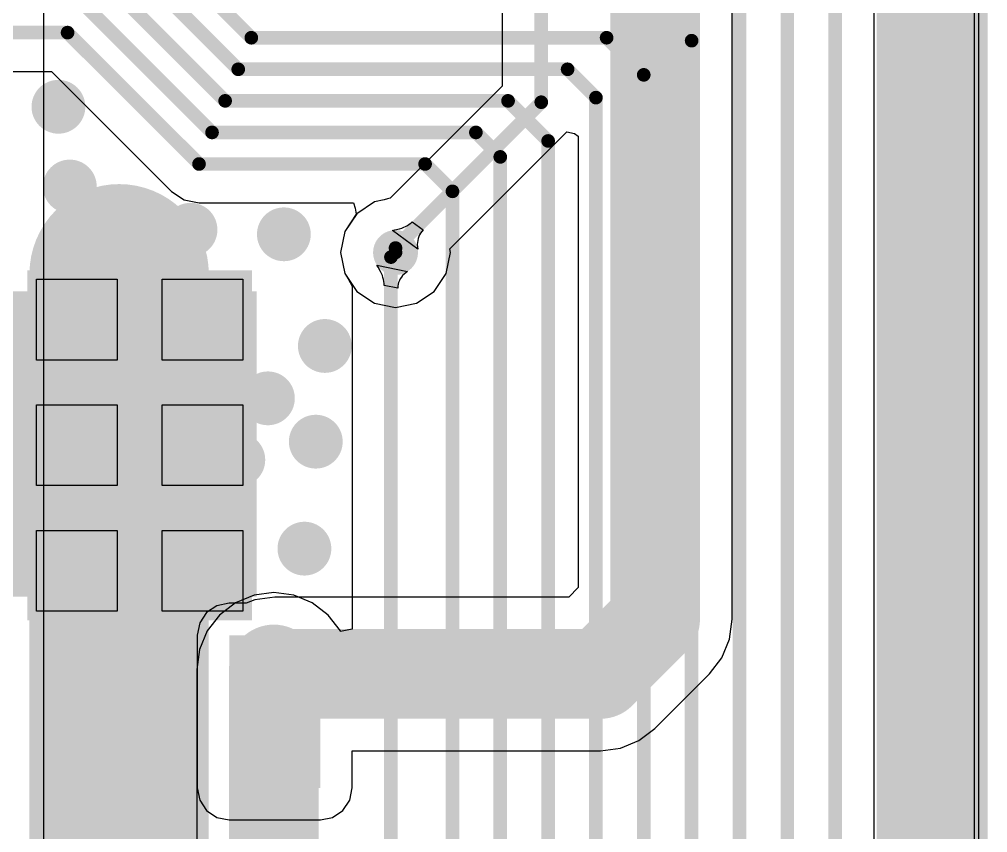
# Model space of a CAD drawing. Header units: millimetres. Extents: x -30 to 3.5, y -1.1 to 91.3.
# Drawn here: x -16.34 to -5.54, y 73.52 to 82.58 of the extents above; entities that cross this region are included whole.
import ezdxf

# ---------------------------------------------------------------- set-up
doc = ezdxf.new("R2010")
doc.units = ezdxf.units.MM
for name, color, linetype in [('BottomLayer', 5, 'Continuous'), ('Mechanical15', 56, 'Continuous'), ('MultiLayer', 9, 'Continuous'), ('TopLayer', 1, 'Continuous'), ('TopOverlay', 2, 'Continuous'), ('TopPaste', 8, 'Continuous'), ('TopSolder', 216, 'Continuous'), ('ViaHoleLayer', 16, 'Continuous')]:
    doc.layers.add(name, color=color, linetype=linetype)

# ---------------------------------------------------------------- blocks, each defined once
blk = doc.blocks.new('WIFIM_SMD_ESP32_S3__WROOM_1_N8_8')
at = {"layer": 'Mechanical15'}
for p, q in [((-3.349, 2.185), (-3.349, 3.085)), ((-3.349, 3.085), (-2.449, 3.085)), ((-2.449, 3.085), (-2.449, 2.185)), ((-1.949, 2.185), (-1.949, 3.085)), ((-1.949, 3.085), (-1.049, 3.085)), ((-1.049, 3.085), (-1.049, 2.185)), ((-0.55, 2.185), (-0.55, 3.085)), ((-0.55, 3.085), (0.351, 3.085)), ((0.351, 3.085), (0.351, 2.185)), ((-3.349, 2.185), (-3.349, 2.185)), ((-2.449, 2.185), (-3.349, 2.185)), ((-1.949, 2.185), (-1.949, 2.185)), ((-1.049, 2.185), (-1.949, 2.185)), ((-0.55, 2.185), (-0.55, 2.185)), ((0.351, 2.185), (-0.55, 2.185)), ((-3.349, 0.785), (-3.349, 1.685)), ((-3.349, 1.685), (-2.449, 1.685)), ((-2.449, 1.685), (-2.449, 0.785)), ((-1.949, 0.785), (-1.949, 1.685)), ((-1.949, 1.685), (-1.049, 1.685)), ((-1.049, 1.685), (-1.049, 0.785)), ((-0.55, 0.785), (-0.55, 1.685)), ((-0.55, 1.685), (0.351, 1.685)), ((0.351, 1.685), (0.351, 0.785)), ((-3.349, 0.785), (-3.349, 0.785)), ((-2.449, 0.785), (-3.349, 0.785)), ((-1.949, 0.785), (-1.949, 0.785)), ((-1.049, 0.785), (-1.949, 0.785)), ((-0.55, 0.785), (-0.55, 0.785)), ((0.351, 0.785), (-0.55, 0.785))]:
    blk.add_line(p, q, dxfattribs=at)
at = {"layer": 'TopLayer'}
for points in [[(-2.45, 2.185), (-2.45, 3.085), (-3.35, 2.185), (-3.35, 3.085)], [(-1.049, 2.185), (-1.049, 3.085), (-1.949, 2.185), (-1.949, 3.085)], [(0.351, 2.185), (0.351, 3.085), (-0.549, 2.185), (-0.549, 3.085)], [(-2.45, 0.785), (-2.45, 1.685), (-3.35, 0.785), (-3.35, 1.685)], [(-1.049, 0.785), (-1.049, 1.685), (-1.949, 0.785), (-1.949, 1.685)], [(0.351, 0.785), (0.351, 1.685), (-0.549, 0.785), (-0.549, 1.685)]]:
    blk.add_solid(points, dxfattribs=at)
at = {"layer": 'TopOverlay', "const_width": 0.254}
blk.add_lwpolyline([(9, 11.265), (-9, 11.265)], dxfattribs=at)
at = {"layer": 'TopPaste'}
for points in [[(-2.45, 2.185), (-2.45, 3.085), (-3.35, 2.185), (-3.35, 3.085)], [(-1.049, 2.185), (-1.049, 3.085), (-1.949, 2.185), (-1.949, 3.085)], [(0.351, 2.185), (0.351, 3.085), (-0.549, 2.185), (-0.549, 3.085)], [(-2.45, 0.785), (-2.45, 1.685), (-3.35, 0.785), (-3.35, 1.685)], [(-1.049, 0.785), (-1.049, 1.685), (-1.949, 0.785), (-1.949, 1.685)], [(0.351, 0.785), (0.351, 1.685), (-0.549, 0.785), (-0.549, 1.685)]]:
    blk.add_solid(points, dxfattribs=at)
at = {"layer": 'TopSolder'}
for points in [[(-2.348, 2.084), (-2.348, 3.187), (-3.451, 2.084), (-3.451, 3.187)], [(-0.948, 2.084), (-0.948, 3.187), (-2.051, 2.084), (-2.051, 3.187)], [(0.452, 2.084), (0.452, 3.187), (-0.651, 2.084), (-0.651, 3.187)], [(-2.348, 0.683), (-2.348, 1.787), (-3.451, 0.683), (-3.451, 1.787)], [(-0.948, 0.683), (-0.948, 1.787), (-2.051, 0.683), (-2.051, 1.787)], [(0.452, 0.683), (0.452, 1.787), (-0.651, 0.683), (-0.651, 1.787)]]:
    blk.add_solid(points, dxfattribs=at)

msp = doc.modelspace()

# ---------------------------------------------------------------- linework, layer by layer
at = {"layer": 'BottomLayer'}
for p, q in [((-8.388, 75.895), (-8.388, 86.335)), ((-10.95, 85.711), (-10.95, 81.841)), ((-5.639, 85.319), (-5.639, 67.386)), ((-5.639, 85.217), (-5.639, 68.039)), ((-16.064, 29.525), (-16.064, 82.78)), ((-10.95, 81.841), (-12.2, 80.591)), ((-11.537, 80.025), (-10.23, 81.332)), ((-10.23, 81.332), (-10.147, 81.313)), ((-10.147, 81.313), (-10.103, 81.283)), ((-10.103, 81.283), (-10.103, 76.25)), ((-12.375, 80.55), (-12.574, 80.417)), ((-12.267, 80.571), (-12.375, 80.55)), ((-12.231, 80.585), (-12.267, 80.571)), ((-12.216, 80.587), (-12.231, 80.585)), ((-12.2, 80.591), (-12.216, 80.587)), ((-12.574, 80.417), (-12.706, 80.219)), ((-12.175, 80.232), (-12.147, 80.237)), ((-11.894, 80.023), (-12.175, 80.232)), ((-12.147, 80.237), (-12.095, 80.249)), ((-12.095, 80.249), (-12.071, 80.257)), ((-12.071, 80.257), (-12.049, 80.266)), ((-12.049, 80.266), (-12.028, 80.276)), ((-12.028, 80.276), (-12.008, 80.287)), ((-12.008, 80.287), (-11.989, 80.3)), ((-11.989, 80.3), (-11.972, 80.313)), ((-11.972, 80.313), (-11.956, 80.328)), ((-11.956, 80.328), (-11.832, 80.237)), ((-11.832, 80.237), (-11.848, 80.22)), ((-12.706, 80.219), (-12.753, 79.985)), ((-11.894, 80.12), (-11.897, 80.097)), ((-11.889, 80.142), (-11.894, 80.12)), ((-11.882, 80.163), (-11.889, 80.142)), ((-11.872, 80.183), (-11.882, 80.163)), ((-11.861, 80.202), (-11.872, 80.183)), ((-11.848, 80.22), (-11.861, 80.202)), ((-11.897, 80.097), (-11.898, 80.074)), ((-11.898, 80.074), (-11.897, 80.049)), ((-11.897, 80.049), (-11.894, 80.023)), ((-11.529, 79.985), (-11.537, 80.025)), ((-12.753, 79.985), (-12.706, 79.75)), ((-11.576, 79.75), (-11.529, 79.985)), ((-12.706, 79.75), (-12.574, 79.552)), ((-11.709, 79.552), (-11.576, 79.75)), ((-12.574, 79.552), (-12.375, 79.419)), ((-11.907, 79.419), (-11.709, 79.552)), ((-12.375, 79.419), (-12.141, 79.373)), ((-12.141, 79.373), (-11.907, 79.419)), ((-10.103, 76.25), (-10.21, 76.143)), ((-13.487, 76.143), (-13.709, 76.114)), ((-10.21, 76.143), (-13.487, 76.143)), ((-14.132, 76.047), (-14.248, 75.97)), ((-13.995, 76.074), (-14.132, 76.047)), ((-13.805, 76.074), (-13.995, 76.074)), ((-13.709, 76.114), (-13.805, 76.074)), ((-14.248, 75.97), (-14.325, 75.854)), ((-14.325, 75.854), (-14.352, 75.717)), ((-8.417, 75.673), (-8.388, 75.895)), ((-14.352, 75.717), (-14.352, 74.016)), ((-8.503, 75.467), (-8.417, 75.673)), ((-8.639, 75.289), (-8.503, 75.467)), ((-9.249, 74.679), (-8.639, 75.289)), ((-9.427, 74.543), (-9.249, 74.679)), ((-9.633, 74.457), (-9.427, 74.543)), ((-12.623, 74.016), (-12.623, 74.428)), ((-12.623, 74.428), (-9.855, 74.428)), ((-9.855, 74.428), (-9.633, 74.457)), ((-14.352, 74.016), (-14.325, 73.879)), ((-12.65, 73.879), (-12.623, 74.016)), ((-14.325, 73.879), (-14.248, 73.763)), ((-12.727, 73.763), (-12.65, 73.879)), ((-14.248, 73.763), (-14.132, 73.686)), ((-12.843, 73.686), (-12.727, 73.763)), ((-14.132, 73.686), (-13.995, 73.659)), ((-13.995, 73.659), (-12.979, 73.659)), ((-12.979, 73.659), (-12.843, 73.686))]:
    msp.add_line(p, q, dxfattribs=at)
for points, const_width in [([(-17.923, 83.55), (-14.249, 87.224)], 3), ([(-9.246, 75.895), (-9.246, 86.335)], 1), ([(-10.516, 81.661), (-10.516, 86.233)], 0.152), ([(-12.141, 80.035), (-10.516, 81.661)], 0.152), ([(-15.223, 71.375), (-15.223, 79.748)], 2), ([(-12.141, 79.985), (-12.141, 80.035)], 0.152), ([(-9.855, 75.286), (-9.246, 75.895)], 1), ([(-13.487, 75.286), (-9.855, 75.286)], 1)]:
    msp.add_lwpolyline(points, dxfattribs=dict(at, const_width=const_width))
for points, const_width in [([(-16.05, 81.61, 1), (-15.75, 81.61, 1)], 0.3), ([(-10.554, 81.661, 1), (-10.478, 81.661, 1)], 0.076), ([(-10.554, 81.661, 1), (-10.478, 81.661, 1)], 0.076), ([(-6.322, 81.178, 1), (-6.022, 81.178, 1)], 0.3), ([(-15.923, 80.721, 1), (-15.623, 80.721, 1)], 0.3), ([(-15.723, 79.748, 1), (-14.723, 79.748, 1)], 1), ([(-15.339, 80.162, 1), (-15.039, 80.162, 1)], 0.3), ([(-14.577, 80.239, 1), (-14.277, 80.239, 1)], 0.3), ([(-13.536, 80.188, 1), (-13.236, 80.188, 1)], 0.3), ([(-12.266, 79.985, 1), (-12.016, 79.985, 1)], 0.25), ([(-12.179, 80.035, 1), (-12.103, 80.035, 1)], 0.076), ([(-12.179, 80.035, 1), (-12.103, 80.035, 1)], 0.076), ([(-12.179, 79.985, 1), (-12.103, 79.985, 1)], 0.076), ([(-6.373, 79.578, 1), (-6.073, 79.578, 1)], 0.3), ([(-15.009, 79.477, 1), (-14.709, 79.477, 1)], 0.3), ([(-14.298, 79.019, 1), (-13.998, 79.019, 1)], 0.3), ([(-16.025, 78.943, 1), (-15.725, 78.943, 1)], 0.3), ([(-15.288, 78.918, 1), (-14.988, 78.918, 1)], 0.3), ([(-13.079, 78.943, 1), (-12.779, 78.943, 1)], 0.3), ([(-13.714, 78.359, 1), (-13.414, 78.359, 1)], 0.3), ([(-15.136, 78.207, 1), (-14.836, 78.207, 1)], 0.3), ([(-6.373, 78.232, 1), (-6.073, 78.232, 1)], 0.3), ([(-13.18, 77.876, 1), (-12.88, 77.876, 1)], 0.3), ([(-14.044, 77.673, 1), (-13.744, 77.673, 1)], 0.3), ([(-15.06, 77.47, 1), (-14.76, 77.47, 1)], 0.3), ([(-15.873, 77.064, 1), (-15.573, 77.064, 1)], 0.3), ([(-6.398, 77.089, 1), (-6.098, 77.089, 1)], 0.3), ([(-13.307, 76.683, 1), (-13.007, 76.683, 1)], 0.3), ([(-15.06, 76.429, 1), (-14.76, 76.429, 1)], 0.3), ([(-9.496, 75.895, 1), (-8.996, 75.895, 1)], 0.5), ([(-9.496, 75.895, 1), (-8.996, 75.895, 1)], 0.5), ([(-15.72, 75.87, 1), (-15.42, 75.87, 1)], 0.3), ([(-6.348, 75.616, 1), (-6.048, 75.616, 1)], 0.3), ([(-13.737, 75.286, 1), (-13.237, 75.286, 1)], 0.5), ([(-10.105, 75.286, 1), (-9.605, 75.286, 1)], 0.5), ([(-10.105, 75.286, 1), (-9.605, 75.286, 1)], 0.5), ([(-13.637, 75.286, 1), (-13.337, 75.286, 1)], 0.3), ([(-15.009, 74.879, 1), (-14.709, 74.879, 1)], 0.3), ([(-15.695, 74.32, 1), (-15.395, 74.32, 1)], 0.3), ([(-13.663, 74.32, 1), (-13.363, 74.32, 1)], 0.3), ([(-6.373, 73.965, 1), (-6.073, 73.965, 1)], 0.3)]:
    msp.add_lwpolyline(points, format="xyb", close=True, dxfattribs=dict(at, const_width=const_width))
msp.add_solid([(-13.995, 74.016), (-12.979, 74.016), (-13.995, 75.717), (-12.979, 75.717)], dxfattribs=at)
at = {"layer": 'MultiLayer'}
for points, const_width in [([(-16.05, 81.61, 1), (-15.75, 81.61, 1)], 0.3), ([(-6.322, 81.178, 1), (-6.022, 81.178, 1)], 0.3), ([(-15.923, 80.721, 1), (-15.623, 80.721, 1)], 0.3), ([(-15.339, 80.162, 1), (-15.039, 80.162, 1)], 0.3), ([(-14.577, 80.239, 1), (-14.277, 80.239, 1)], 0.3), ([(-13.536, 80.188, 1), (-13.236, 80.188, 1)], 0.3), ([(-12.266, 79.985, 1), (-12.016, 79.985, 1)], 0.25), ([(-6.373, 79.578, 1), (-6.073, 79.578, 1)], 0.3), ([(-15.009, 79.477, 1), (-14.709, 79.477, 1)], 0.3), ([(-14.298, 79.019, 1), (-13.998, 79.019, 1)], 0.3), ([(-16.025, 78.943, 1), (-15.725, 78.943, 1)], 0.3), ([(-15.288, 78.918, 1), (-14.988, 78.918, 1)], 0.3), ([(-13.079, 78.943, 1), (-12.779, 78.943, 1)], 0.3), ([(-13.714, 78.359, 1), (-13.414, 78.359, 1)], 0.3), ([(-15.136, 78.207, 1), (-14.836, 78.207, 1)], 0.3), ([(-6.373, 78.232, 1), (-6.073, 78.232, 1)], 0.3), ([(-13.18, 77.876, 1), (-12.88, 77.876, 1)], 0.3), ([(-14.044, 77.673, 1), (-13.744, 77.673, 1)], 0.3), ([(-15.06, 77.47, 1), (-14.76, 77.47, 1)], 0.3), ([(-15.873, 77.064, 1), (-15.573, 77.064, 1)], 0.3), ([(-6.398, 77.089, 1), (-6.098, 77.089, 1)], 0.3), ([(-13.307, 76.683, 1), (-13.007, 76.683, 1)], 0.3), ([(-15.06, 76.429, 1), (-14.76, 76.429, 1)], 0.3), ([(-15.72, 75.87, 1), (-15.42, 75.87, 1)], 0.3), ([(-6.348, 75.616, 1), (-6.048, 75.616, 1)], 0.3), ([(-13.637, 75.286, 1), (-13.337, 75.286, 1)], 0.3), ([(-15.009, 74.879, 1), (-14.709, 74.879, 1)], 0.3), ([(-15.695, 74.32, 1), (-15.395, 74.32, 1)], 0.3), ([(-13.663, 74.32, 1), (-13.363, 74.32, 1)], 0.3), ([(-6.373, 73.965, 1), (-6.073, 73.965, 1)], 0.3)]:
    msp.add_lwpolyline(points, format="xyb", close=True, dxfattribs=dict(at, const_width=const_width))
at = {"layer": 'TopLayer'}
for p, q in [((-5.69, 85.293), (-5.69, 67.386)), ((-5.69, 85.293), (-5.69, 67.386)), ((-6.805, 69.289), (-6.805, 83.185)), ((-22.216, 82.003), (-15.978, 82.003)), ((-15.978, 82.003), (-14.64, 80.665)), ((-14.64, 80.665), (-14.64, 80.665)), ((-14.64, 80.665), (-14.499, 80.571)), ((-14.499, 80.571), (-14.332, 80.538)), ((-14.332, 80.538), (-12.61, 80.538)), ((-12.61, 80.538), (-12.592, 80.478)), ((-12.592, 80.478), (-12.578, 80.411)), ((-12.578, 80.411), (-12.706, 80.219)), ((-12.706, 80.219), (-12.753, 79.985)), ((-12.753, 79.985), (-12.706, 79.75)), ((-12.333, 79.821), (-12.349, 79.845)), ((-12.349, 79.845), (-12.006, 79.774)), ((-12.308, 79.774), (-12.333, 79.821)), ((-12.706, 79.75), (-12.661, 79.682)), ((-12.297, 79.751), (-12.308, 79.774)), ((-12.288, 79.729), (-12.297, 79.751)), ((-12.281, 79.706), (-12.288, 79.729)), ((-12.275, 79.684), (-12.281, 79.706)), ((-12.089, 79.692), (-12.098, 79.673)), ((-12.076, 79.71), (-12.089, 79.692)), ((-12.062, 79.728), (-12.076, 79.71)), ((-12.046, 79.744), (-12.062, 79.728)), ((-12.027, 79.76), (-12.046, 79.744)), ((-12.006, 79.774), (-12.027, 79.76)), ((-12.661, 79.682), (-12.649, 79.653)), ((-12.649, 79.653), (-12.64, 79.639)), ((-12.64, 79.639), (-12.627, 79.614)), ((-12.627, 79.614), (-12.626, 79.613)), ((-12.626, 79.613), (-12.626, 75.786)), ((-12.271, 79.662), (-12.275, 79.684)), ((-12.269, 79.64), (-12.271, 79.662)), ((-12.268, 79.619), (-12.269, 79.64)), ((-12.116, 79.586), (-12.268, 79.619)), ((-12.115, 79.609), (-12.116, 79.586)), ((-12.112, 79.631), (-12.115, 79.609)), ((-12.106, 79.652), (-12.112, 79.631)), ((-12.098, 79.673), (-12.106, 79.652)), ((-13.719, 76.165), (-13.926, 76.079)), ((-13.498, 76.194), (-13.719, 76.165)), ((-13.276, 76.165), (-13.498, 76.194)), ((-13.069, 76.079), (-13.276, 76.165)), ((-13.926, 76.079), (-14.104, 75.943)), ((-12.891, 75.943), (-13.069, 76.079)), ((-14.104, 75.943), (-14.24, 75.765)), ((-12.755, 75.765), (-12.891, 75.943)), ((-14.24, 75.765), (-14.326, 75.558)), ((-12.753, 75.761), (-12.755, 75.765)), ((-12.626, 75.786), (-12.753, 75.761)), ((-14.326, 75.558), (-14.355, 75.336)), ((-14.355, 75.336), (-14.355, 69.875))]:
    msp.add_line(p, q, dxfattribs=at)
for points, const_width in [([(-6.274, 67.894), (-6.274, 83.566)], 1), ([(-15.215, 83.845), (-13.749, 82.38)], 0.152), ([(-15.36, 83.493), (-13.895, 82.028)], 0.152), ([(-7.239, 68.859), (-7.239, 83.185)], 0.152), ([(-15.506, 83.141), (-14.041, 81.676)], 0.152), ([(-7.772, 69.444), (-7.772, 82.931)], 0.152), ([(-15.652, 82.789), (-14.187, 81.324)], 0.152), ([(-8.306, 70.256), (-8.306, 82.804)], 0.152), ([(-9.224, 82.732), (-8.839, 82.347)], 0.152), ([(-22.216, 82.437), (-15.798, 82.437)], 0.152), ([(-15.798, 82.437), (-14.332, 80.972)], 0.152), ([(-13.749, 82.38), (-9.787, 82.38)], 0.152), ([(-9.787, 82.38), (-9.373, 81.966)], 0.152), ([(-8.839, 69.799), (-8.839, 82.347)], 0.152), ([(-13.895, 82.028), (-10.222, 82.028)], 0.152), ([(-10.222, 82.028), (-9.906, 81.712)], 0.152), ([(-9.373, 69.266), (-9.373, 81.966)], 0.152), ([(-14.041, 81.676), (-10.886, 81.676)], 0.152), ([(-10.886, 81.676), (-10.439, 81.229)], 0.152), ([(-9.906, 70.053), (-9.906, 81.712)], 0.152), ([(-14.187, 81.324), (-11.245, 81.324)], 0.152), ([(-11.245, 81.324), (-10.973, 81.051)], 0.152), ([(-10.439, 70.612), (-10.439, 81.229)], 0.152), ([(-10.973, 69.698), (-10.973, 81.051)], 0.152), ([(-14.332, 80.972), (-11.811, 80.972)], 0.152), ([(-11.811, 80.972), (-11.506, 80.667)], 0.152), ([(-11.506, 70.663), (-11.506, 80.667)], 0.152), ([(-12.192, 79.934), (-12.141, 79.985)], 0.152), ([(-12.192, 69.901), (-12.192, 79.934)], 0.152), ([(-13.498, 69.875), (-13.498, 75.336)], 1)]:
    msp.add_lwpolyline(points, dxfattribs=dict(at, const_width=const_width))
for points, const_width in [([(-15.836, 82.437, 1), (-15.76, 82.437, 1)], 0.076), ([(-15.836, 82.437, 1), (-15.76, 82.437, 1)], 0.076), ([(-13.787, 82.38, 1), (-13.711, 82.38, 1)], 0.076), ([(-13.787, 82.38, 1), (-13.711, 82.38, 1)], 0.076), ([(-9.825, 82.38, 1), (-9.749, 82.38, 1)], 0.076), ([(-9.825, 82.38, 1), (-9.749, 82.38, 1)], 0.076), ([(-8.877, 82.347, 1), (-8.801, 82.347, 1)], 0.076), ([(-8.877, 82.347, 1), (-8.801, 82.347, 1)], 0.076), ([(-13.933, 82.028, 1), (-13.857, 82.028, 1)], 0.076), ([(-13.933, 82.028, 1), (-13.857, 82.028, 1)], 0.076), ([(-10.26, 82.028, 1), (-10.184, 82.028, 1)], 0.076), ([(-10.26, 82.028, 1), (-10.184, 82.028, 1)], 0.076), ([(-9.411, 81.966, 1), (-9.335, 81.966, 1)], 0.076), ([(-9.411, 81.966, 1), (-9.335, 81.966, 1)], 0.076), ([(-16.05, 81.61, 1), (-15.75, 81.61, 1)], 0.3), ([(-14.079, 81.676, 1), (-14.003, 81.676, 1)], 0.076), ([(-14.079, 81.676, 1), (-14.003, 81.676, 1)], 0.076), ([(-10.924, 81.676, 1), (-10.848, 81.676, 1)], 0.076), ([(-10.924, 81.676, 1), (-10.848, 81.676, 1)], 0.076), ([(-9.944, 81.712, 1), (-9.868, 81.712, 1)], 0.076), ([(-9.944, 81.712, 1), (-9.868, 81.712, 1)], 0.076), ([(-6.322, 81.178, 1), (-6.022, 81.178, 1)], 0.3), ([(-14.225, 81.324, 1), (-14.149, 81.324, 1)], 0.076), ([(-14.225, 81.324, 1), (-14.149, 81.324, 1)], 0.076), ([(-11.283, 81.324, 1), (-11.207, 81.324, 1)], 0.076), ([(-11.283, 81.324, 1), (-11.207, 81.324, 1)], 0.076), ([(-10.477, 81.229, 1), (-10.401, 81.229, 1)], 0.076), ([(-10.477, 81.229, 1), (-10.401, 81.229, 1)], 0.076), ([(-11.011, 81.051, 1), (-10.935, 81.051, 1)], 0.076), ([(-11.011, 81.051, 1), (-10.935, 81.051, 1)], 0.076), ([(-15.923, 80.721, 1), (-15.623, 80.721, 1)], 0.3), ([(-14.37, 80.972, 1), (-14.294, 80.972, 1)], 0.076), ([(-14.37, 80.972, 1), (-14.294, 80.972, 1)], 0.076), ([(-11.849, 80.972, 1), (-11.773, 80.972, 1)], 0.076), ([(-11.849, 80.972, 1), (-11.773, 80.972, 1)], 0.076), ([(-11.544, 80.667, 1), (-11.468, 80.667, 1)], 0.076), ([(-11.544, 80.667, 1), (-11.468, 80.667, 1)], 0.076), ([(-15.339, 80.162, 1), (-15.039, 80.162, 1)], 0.3), ([(-14.577, 80.239, 1), (-14.277, 80.239, 1)], 0.3), ([(-13.536, 80.188, 1), (-13.236, 80.188, 1)], 0.3), ([(-12.266, 79.985, 1), (-12.016, 79.985, 1)], 0.25), ([(-12.23, 79.934, 1), (-12.154, 79.934, 1)], 0.076), ([(-12.23, 79.934, 1), (-12.154, 79.934, 1)], 0.076), ([(-12.179, 79.985, 1), (-12.103, 79.985, 1)], 0.076), ([(-6.373, 79.578, 1), (-6.073, 79.578, 1)], 0.3), ([(-15.009, 79.477, 1), (-14.709, 79.477, 1)], 0.3), ([(-14.298, 79.019, 1), (-13.998, 79.019, 1)], 0.3), ([(-16.025, 78.943, 1), (-15.725, 78.943, 1)], 0.3), ([(-15.288, 78.918, 1), (-14.988, 78.918, 1)], 0.3), ([(-13.079, 78.943, 1), (-12.779, 78.943, 1)], 0.3), ([(-13.714, 78.359, 1), (-13.414, 78.359, 1)], 0.3), ([(-15.136, 78.207, 1), (-14.836, 78.207, 1)], 0.3), ([(-6.373, 78.232, 1), (-6.073, 78.232, 1)], 0.3), ([(-13.18, 77.876, 1), (-12.88, 77.876, 1)], 0.3), ([(-14.044, 77.673, 1), (-13.744, 77.673, 1)], 0.3), ([(-15.06, 77.47, 1), (-14.76, 77.47, 1)], 0.3), ([(-15.873, 77.064, 1), (-15.573, 77.064, 1)], 0.3), ([(-6.398, 77.089, 1), (-6.098, 77.089, 1)], 0.3), ([(-13.307, 76.683, 1), (-13.007, 76.683, 1)], 0.3), ([(-15.06, 76.429, 1), (-14.76, 76.429, 1)], 0.3), ([(-15.72, 75.87, 1), (-15.42, 75.87, 1)], 0.3), ([(-6.348, 75.616, 1), (-6.048, 75.616, 1)], 0.3), ([(-13.748, 75.336, 1), (-13.248, 75.336, 1)], 0.5), ([(-13.637, 75.286, 1), (-13.337, 75.286, 1)], 0.3), ([(-15.009, 74.879, 1), (-14.709, 74.879, 1)], 0.3), ([(-15.695, 74.32, 1), (-15.395, 74.32, 1)], 0.3), ([(-13.663, 74.32, 1), (-13.363, 74.32, 1)], 0.3), ([(-6.373, 73.965, 1), (-6.073, 73.965, 1)], 0.3)]:
    msp.add_lwpolyline(points, format="xyb", close=True, dxfattribs=dict(at, const_width=const_width))
msp.add_solid([(-17.831, 76.149), (-13.691, 76.149), (-17.831, 79.553), (-13.691, 79.553)], dxfattribs=at)
at = {"layer": 'ViaHoleLayer'}
for points, const_width in [([(-16, 81.61, 1), (-15.8, 81.61, 1)], 0.2), ([(-6.272, 81.178, 1), (-6.072, 81.178, 1)], 0.2), ([(-15.873, 80.721, 1), (-15.673, 80.721, 1)], 0.2), ([(-15.289, 80.162, 1), (-15.089, 80.162, 1)], 0.2), ([(-14.527, 80.239, 1), (-14.327, 80.239, 1)], 0.2), ([(-13.486, 80.188, 1), (-13.286, 80.188, 1)], 0.2), ([(-12.216, 79.985, 1), (-12.066, 79.985, 1)], 0.15), ([(-6.323, 79.578, 1), (-6.123, 79.578, 1)], 0.2), ([(-14.959, 79.477, 1), (-14.759, 79.477, 1)], 0.2), ([(-14.248, 79.019, 1), (-14.048, 79.019, 1)], 0.2), ([(-15.975, 78.943, 1), (-15.775, 78.943, 1)], 0.2), ([(-15.238, 78.918, 1), (-15.038, 78.918, 1)], 0.2), ([(-13.029, 78.943, 1), (-12.829, 78.943, 1)], 0.2), ([(-13.664, 78.359, 1), (-13.464, 78.359, 1)], 0.2), ([(-15.086, 78.207, 1), (-14.886, 78.207, 1)], 0.2), ([(-6.323, 78.232, 1), (-6.123, 78.232, 1)], 0.2), ([(-13.13, 77.876, 1), (-12.93, 77.876, 1)], 0.2), ([(-13.994, 77.673, 1), (-13.794, 77.673, 1)], 0.2), ([(-15.01, 77.47, 1), (-14.81, 77.47, 1)], 0.2), ([(-15.823, 77.064, 1), (-15.623, 77.064, 1)], 0.2), ([(-6.348, 77.089, 1), (-6.148, 77.089, 1)], 0.2), ([(-13.257, 76.683, 1), (-13.057, 76.683, 1)], 0.2), ([(-15.01, 76.429, 1), (-14.81, 76.429, 1)], 0.2), ([(-15.67, 75.87, 1), (-15.47, 75.87, 1)], 0.2), ([(-6.298, 75.616, 1), (-6.098, 75.616, 1)], 0.2), ([(-13.587, 75.286, 1), (-13.387, 75.286, 1)], 0.2), ([(-14.959, 74.879, 1), (-14.759, 74.879, 1)], 0.2), ([(-15.645, 74.32, 1), (-15.445, 74.32, 1)], 0.2), ([(-13.613, 74.32, 1), (-13.413, 74.32, 1)], 0.2), ([(-6.323, 73.965, 1), (-6.123, 73.965, 1)], 0.2)]:
    msp.add_lwpolyline(points, format="xyb", close=True, dxfattribs=dict(at, const_width=const_width))

# ---------------------------------------------------------------- block references
at = {"rotation": 270}
msp.add_blockref('WIFIM_SMD_ESP32_S3__WROOM_1_N8_8', (-16.93, 76.337), dxfattribs=at)

doc.saveas('drawing.dxf')
